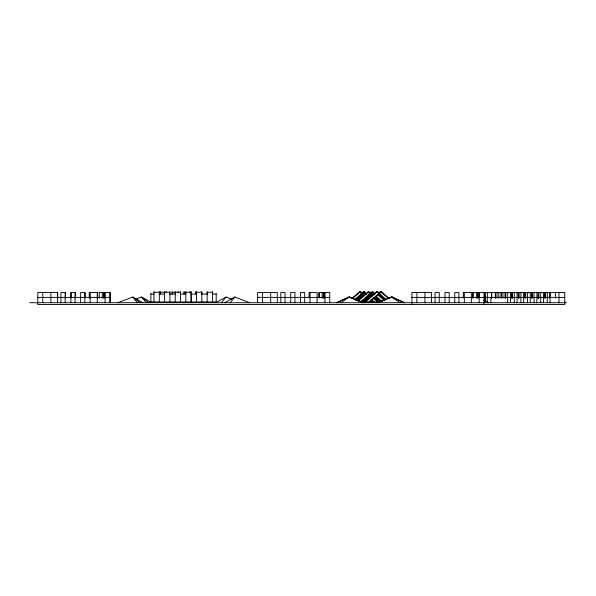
<?xml version="1.0" encoding="UTF-8"?>
<svg xmlns="http://www.w3.org/2000/svg" width="596" height="596" viewBox="0 0 596 596"><rect width="100%" height="100%" fill="white"/><g stroke="black" fill="none" stroke-linecap="round" stroke-linejoin="round"><path stroke-width="0.89" d="M221.384 302.723L226.011 297.031L231.77 299.244M230.198 302.723L234.824 297.031L249.627 302.723M351.64 298.492L359.828 291.526L363.24 294.424M352.318 298.648L359.828 292.256L364.089 292.256L366.138 293.999M354.538 299.654L364.089 291.526L366.138 293.269M355.216 299.81L364.089 292.256L364.089 291.526M355.961 300.235L364.096 293.314L365.452 294.469M356.639 300.391L364.096 294.044L366.652 294.044M357.429 300.816L368.35 291.526L372.448 295.005M358.114 300.973L368.35 292.256L372.612 292.256L374.66 293.999M360.327 301.978L372.612 291.526L374.66 293.269M361.012 302.135L372.612 292.256L372.612 291.526M374.325 294.044L372.619 294.044L362.45 302.701L362.45 301.963L372.619 293.314L373.975 294.469M386.432 299.654L376.873 291.526L364.588 301.978L364.588 302.708L376.873 292.256L381.135 292.256L387.966 298.067M362.45 301.963L368.85 301.978L381.135 291.526L389.33 298.492M340.979 302.723L348.958 297.031L364.096 302.723M215.834 302.723L226.011 297.031M224.647 302.723L234.824 297.031M336.368 302.723L348.958 297.031L362.547 302.723M336.464 302.723L349.345 297.031L352.698 298.298M378.304 302.723L391.654 297.031L404.528 302.723M388.644 298.454L392.041 297.031L404.632 302.723M117.934 302.723L132.737 297.031L142.913 302.723M135.791 299.244L141.55 297.031L150.944 302.284M376.538 302.723L392.041 297.031L394.939 299.103M153.984 292.256L159.296 292.256M160.212 292.256L169.905 292.256M172.102 292.256L180.521 292.256M183.985 292.256L191.137 292.256M195.868 292.256L201.813 292.256M207.125 292.256L212.429 292.256M99.189 292.539L110.178 292.539L110.178 302.723M319.069 292.539L319.069 298.097L319.031 292.539L329.759 292.539L329.759 302.723M150.87 294.044L153.992 294.044M159.296 294.044L164.6 294.044M169.555 294.044L175.217 294.044M180.521 294.044L185.833 294.044M190.78 294.044L196.509 294.044M201.813 294.044L207.825 294.044M212.459 294.044L216.184 294.044M37.801 297.411L109.917 297.411M257.643 297.411L329.759 297.411M411.896 297.411L564.747 297.411M150.87 301.963L216.184 301.963M370.749 300.816L372.113 301.978L378.527 301.963L378.527 302.701L373.103 298.082M29.8 302.723L566.2 302.723L564.524 302.09M355.223 299.244L356.9 299.877M361.101 301.457L362.778 302.09M349.345 297.031L352.683 298.454M355.179 299.52L356.848 300.235M483.579 300.451L488.675 302.723M391.654 297.031L400.072 302.723M148.955 302.723L141.55 297.031L146.176 302.723M140.135 302.723L132.737 297.031L137.363 302.723M392.041 297.031L393.472 298.171M378.922 293.999L385.068 299.229M378.236 294.469L385.016 300.235M377.559 294.625L384.338 300.391M376.009 296.197L382.111 301.39M375.331 296.354L381.433 301.546M375.182 297.329L380.635 301.978M374.497 297.486L379.957 302.135M369.036 293.888L370.392 295.042M373.781 297.925L378.527 301.963M369.036 294.625L370.392 295.78M367.486 296.197L368.842 297.352M371.554 299.661L374.266 301.963L374.266 302.701L370.876 299.818M366.808 296.354L368.164 297.508M366.652 297.329L368.023 298.492M362.562 294.58L359.828 292.256L359.828 291.526M370.749 301.554L372.113 302.708L372.113 301.978M558.996 292.539L558.996 302.723M555.45 292.539L555.45 298.097M550.093 292.539L550.093 302.723M549.877 292.539L549.862 298.097M547.307 292.539L547.307 302.723M545.474 292.539L545.474 298.097M545.057 292.539L545.079 298.097M544.662 292.539L544.662 298.097M543.485 292.539L543.485 302.723M540.699 292.539L540.699 302.723M538.866 292.539L538.866 298.097M538.054 292.539L538.054 298.097M536.877 292.539L536.877 302.723M534.091 292.539L534.091 302.723M532.258 292.539L532.258 298.097M531.841 292.539L531.863 298.097M531.446 292.539L531.446 298.097M530.269 292.539L530.269 302.723M528.302 292.271L528.302 293.009M527.482 292.539L527.482 302.723M525.65 292.539L525.65 298.097M525.255 292.539L525.232 298.097M524.838 292.539L524.838 298.097M523.66 292.539L523.66 302.723M520.874 292.539L520.874 302.723M519.042 292.539L519.042 298.097M518.647 292.539L518.624 298.097M518.229 292.539L518.229 298.097M517.052 292.539L517.052 302.723M514.266 292.539L514.266 302.723M512.433 292.539L512.433 298.097M511.614 292.539L511.614 298.097M510.437 292.539L510.437 302.723M507.65 292.539L507.65 302.723M505.825 292.539L505.825 298.097M505.408 292.539L505.423 298.097M505.006 292.539L505.006 298.097M502.972 292.539L502.972 298.097M501.594 292.539L501.594 298.097M500.886 292.539L500.893 298.097M498.74 292.539L498.74 298.097M496.997 292.539L496.997 298.097M495.559 292.539L495.559 298.097M495.306 292.539L495.306 298.097M491.67 292.539L491.67 298.097M491.633 292.539L491.633 298.097M490.895 297.411L490.895 302.723M487.357 292.539L487.357 302.723M485.554 292.539L485.554 301.8M484.608 292.539L484.608 300.876M484.012 292.539L484.012 302.723M483.892 302.723L483.892 304.474M479.206 292.539L479.206 302.723M478.864 292.539L478.864 298.097M477.955 292.539L477.955 298.097M477.605 292.539L477.605 298.097M476.368 292.539L476.368 298.097M473.328 292.539L473.328 298.097M472.606 292.539L472.606 298.097M471.294 292.539L471.354 302.723M464.336 292.539L464.336 302.723M463.345 298.097L463.345 292.539L564.747 292.539L564.74 304.474L37.704 304.474L37.704 302.723M458.92 302.723L458.92 292.539L454.748 292.539L454.748 302.723M449.19 302.723L449.19 292.539L444.974 292.539L444.974 302.723M439.259 302.723L439.259 292.539L435.043 292.539L435.043 302.723M431.556 302.723L431.556 292.539L411.896 292.539L411.925 304.474M424.941 292.539L424.941 302.723M416.85 292.539L416.85 302.723M381.135 291.526L381.135 292.256L368.85 302.708L368.85 301.978M376.873 291.526L376.873 292.256M372.619 293.314L372.619 294.044M368.35 291.526L368.35 292.256M364.096 293.314L364.096 294.044M324.954 292.539L324.954 302.723M324.604 292.539L324.604 298.097M323.695 292.539L323.695 298.097M323.345 292.539L323.345 298.097M322.116 292.539L322.116 298.097M317.102 302.723L317.102 292.539L309.086 292.539L309.086 298.097M310.076 292.539L310.076 302.723M304.66 302.723L304.66 292.539L300.496 292.539L300.496 302.723M294.938 302.723L294.938 292.539L290.714 292.539L290.714 302.723M285 302.723L285 292.539L280.783 292.539L280.783 302.723M277.296 302.723L277.296 292.539L257.643 292.539L257.643 302.723M270.681 292.539L270.681 302.723M262.598 292.539L262.598 302.723M216.184 293.314L216.184 302.701M212.429 291.526L212.429 302.708M207.125 291.526L207.125 302.708M201.888 293.314L201.888 294.044M201.813 291.526L201.813 302.708M196.509 291.526L196.509 302.708M195.868 291.526L195.868 294.133M191.197 293.314L191.197 302.701M191.137 291.526L191.137 302.708M189.93 291.526L189.93 292.256M185.833 291.526L185.833 302.708M183.985 291.526L183.985 294.133M180.521 291.526L180.521 302.708M178.04 291.526L178.04 292.256M175.217 291.526L175.217 302.708M172.102 291.526L172.102 294.133M169.905 291.526L169.905 302.708M166.157 291.526L166.157 292.256M164.6 291.526L164.6 302.708M160.212 291.526L160.212 294.133M159.296 291.526L159.296 302.708M153.984 291.526L153.984 302.708M150.87 293.314L150.87 302.701M109.917 292.539L109.917 302.723M105.112 292.539L105.112 302.723M104.762 292.539L104.762 298.097M103.86 292.539L103.86 298.097M103.51 292.539L103.51 298.097M102.274 292.539L102.274 298.097M99.234 292.539L99.234 298.097M97.52 298.097L97.52 292.539L89.251 292.539L89.251 298.097M97.26 292.539L97.26 302.723M90.234 292.539L90.234 302.723M89.512 292.539L89.512 298.097M85.079 298.097L85.079 292.539L80.654 292.539L80.654 302.723M84.826 292.539L84.826 302.723M75.357 298.097L75.357 292.539L70.879 292.539L70.879 302.723M75.096 292.539L75.096 302.723M71.14 292.539L71.14 298.097M65.426 298.097L65.426 292.539L60.941 292.539L60.941 302.723M65.165 292.539L65.165 302.723M57.723 298.097L57.723 292.539L37.801 292.539L37.801 302.723M57.462 292.539L57.462 302.723M50.839 292.539L50.839 302.723M42.756 292.539L42.756 302.723M538.471 298.097L538.471 292.539L538.449 298.097M512.038 298.097L512.038 292.539L512.016 298.097"/></g></svg>
